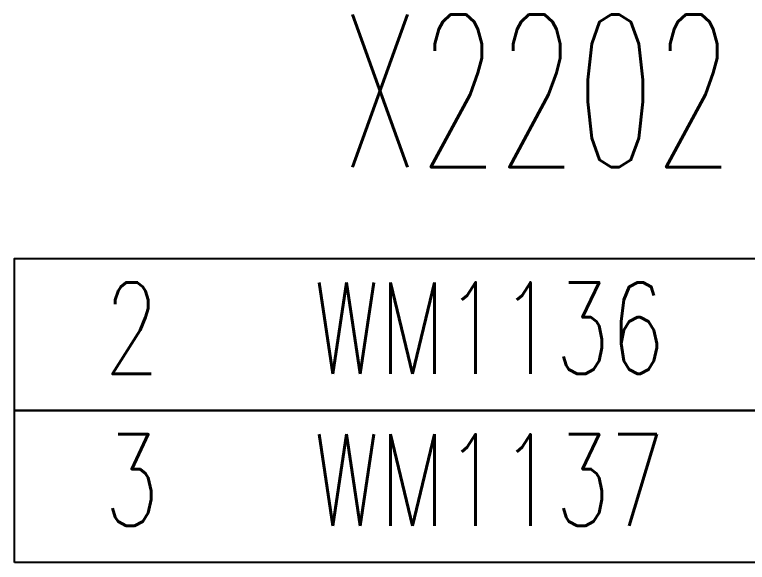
# Model space of a CAD drawing. Header units: millimetres. Extents: x -1 to 4489, y 0 to 1364.
# Drawn here: x 2111.07 to 2135.09, y 420.99 to 438.95 of the extents above; entities that cross this region are included whole.
import ezdxf

# ---------------------------------------------------------------- set-up
doc = ezdxf.new("R2010")
doc.units = ezdxf.units.MM
doc.styles.add('HS-COMP-DESCRIPTION', font='ROMANS.SHX', dxfattribs={"width": 0.6, "height": 5})
doc.styles.add('HS-WIRE', font='ROMANS.SHX', dxfattribs={"width": 0.7, "height": 3})

msp = doc.modelspace()

# ---------------------------------------------------------------- linework, layer by layer
at = {"color": 7, "linetype": 'Continuous'}
for points in [[(2111.071, 425.974), (2111.071, 430.954), (2193.471, 430.954), (2193.471, 425.974), (2111.071, 425.974)], [(2111.071, 420.994), (2111.071, 425.974), (2193.471, 425.974), (2193.471, 420.994), (2111.071, 420.994)]]:
    msp.add_lwpolyline(points, dxfattribs=at)

# ---------------------------------------------------------------- texts
at = {"color": 42, "linetype": 'Continuous', "style": 'HS-COMP-DESCRIPTION', "width": 0.6}
msp.add_text('X2202', height=5, dxfattribs=at).set_placement((2121.76, 433.954))
at = {"color": 7, "linetype": 'Continuous', "style": 'HS-WIRE', "width": 0.7}
for s, p in [(' 2  ', (2112.571, 427.174)), (' 3  ', (2112.571, 422.194))]:
    msp.add_text(s, height=3, dxfattribs=at).set_placement(p)
at = {"color": 5, "linetype": 'Continuous', "style": 'HS-WIRE', "width": 0.7}
for s, p in [('WM1136 ', (2120.871, 427.174)), ('WM1137 ', (2120.871, 422.194))]:
    msp.add_text(s, height=3, dxfattribs=at).set_placement(p)

doc.saveas('drawing.dxf')
